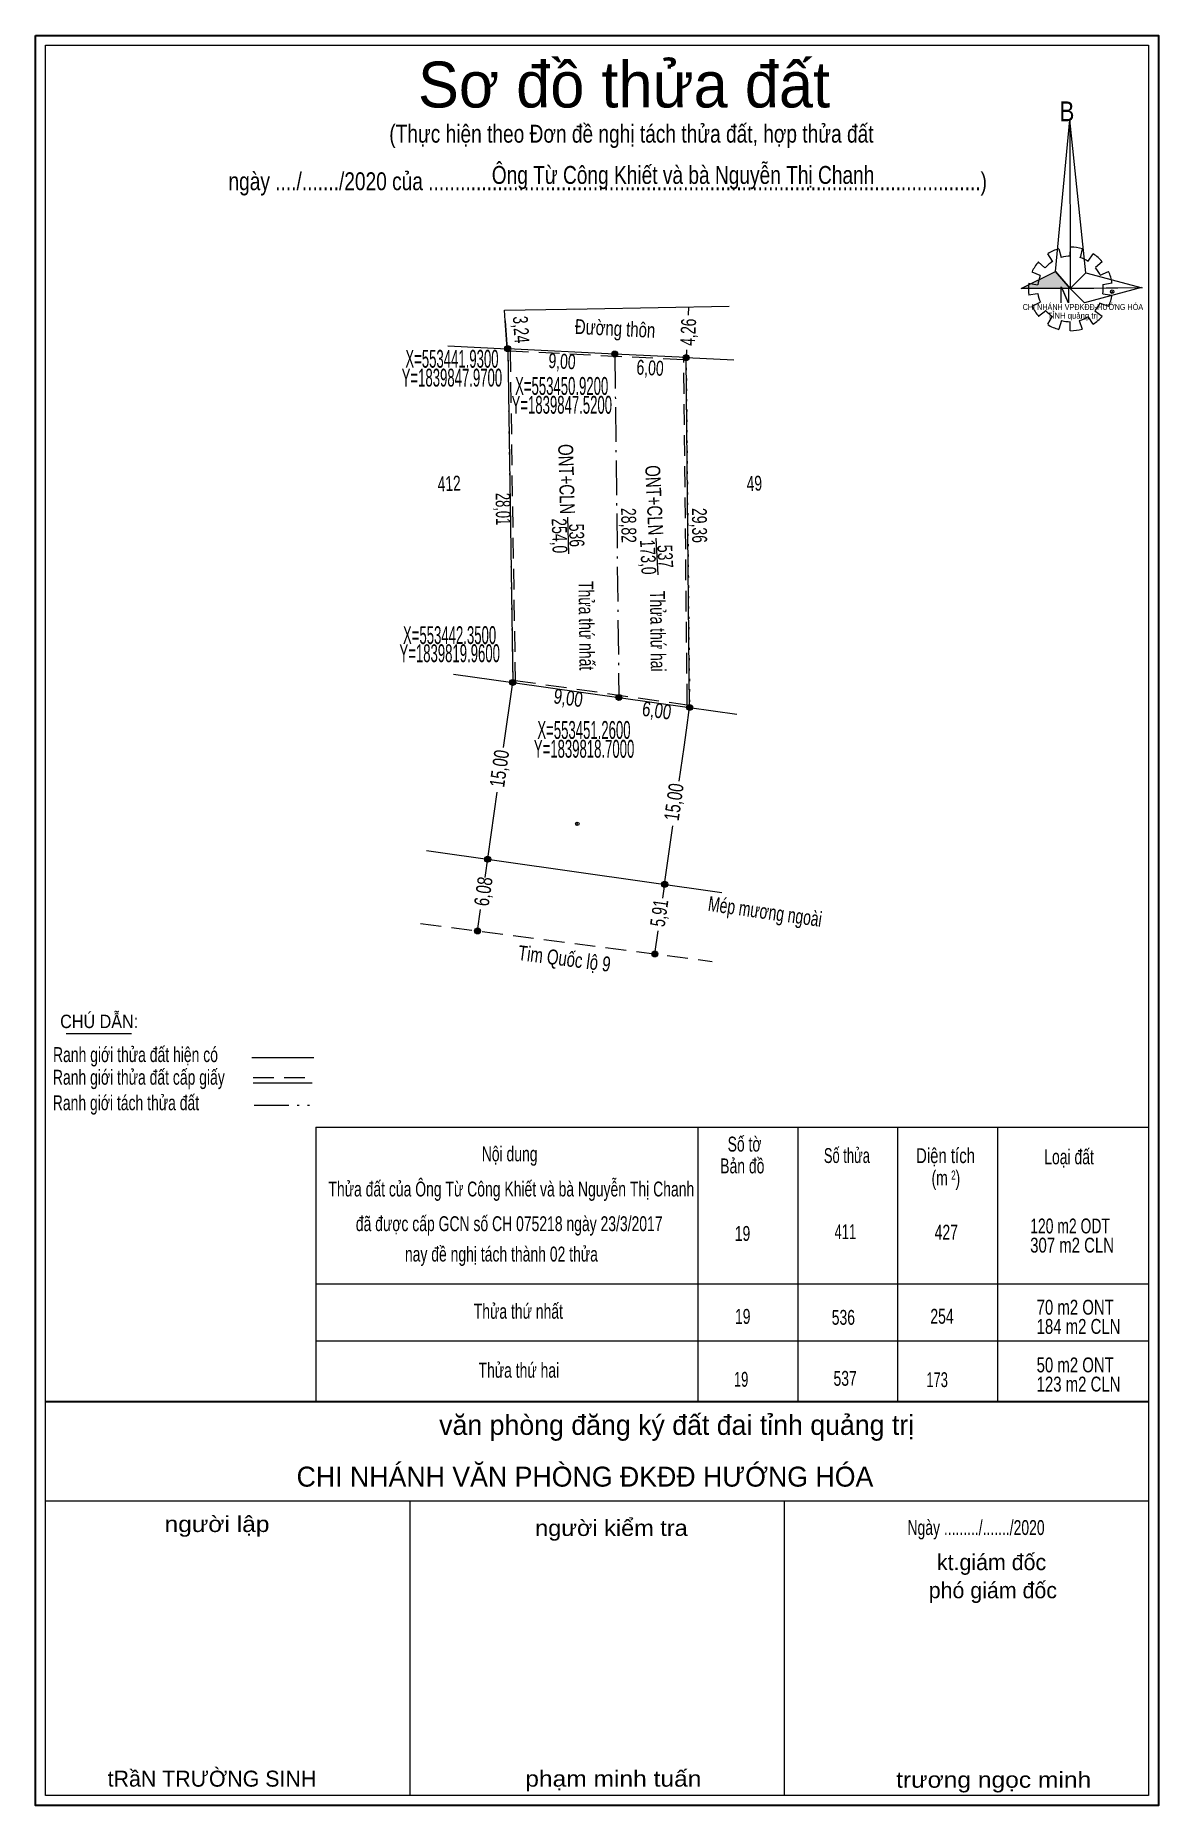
# Model space of a CAD drawing. Header units: metres. Extents: x 553402 to 553497, y 1839726 to 1839874.
import ezdxf
from ezdxf.enums import TextEntityAlignment as Align

# ---------------------------------------------------------------- set-up
doc = ezdxf.new("R2010")
doc.units = ezdxf.units.M
doc.header["$LTSCALE"] = 0.58
doc.header["$PDMODE"] = 32
doc.header["$PDSIZE"] = 0.29
for name, pattern in [('DASH_DOUBLE_DOT', [9.2, 5, -1.2, 0.3, -1.2, 0.3, -1.2]), ('DOT_DASHED', [7.7, 5, -1.2, 0.3, -1.2]), ('DOTTED', [1.5, 0.3, -1.2]), ('MEDIUM_DASHED', [4.5, 3, -1.5])]:
    doc.linetypes.add(name, pattern=pattern)
for name, color, linetype, lineweight in [('1', 7, 'Continuous', 13), ('10', 7, 'DOT_DASHED', 13), ('13', 7, 'Continuous', 13), ('2', 7, 'Continuous', 13), ('22', 7, 'MEDIUM_DASHED', 13), ('23', 7, 'Continuous', 13), ('63', 7, 'Continuous', 13)]:
    doc.layers.add(name, color=color, linetype=linetype, lineweight=lineweight)
doc.layers.add('4', color=7, linetype='Continuous')

msp = doc.modelspace()

# ---------------------------------------------------------------- hatches: boundary and pattern name
at = {"layer": '1'}
for points in [[(553442.18, 1839847.97, 1), (553441.68, 1839847.97, 1)], [(553451.17, 1839847.52, 1), (553450.67, 1839847.52, 1)], [(553451.17, 1839847.52, 1), (553450.67, 1839847.52, 1)], [(553451.17, 1839847.52, 1), (553450.67, 1839847.52, 1)], [(553457.16, 1839847.22, 1), (553456.66, 1839847.22, 1)], [(553442.6, 1839819.96, 1), (553442.1, 1839819.96, 1)], [(553442.6, 1839819.96, 1), (553442.1, 1839819.96, 1)], [(553442.6, 1839819.96, 1), (553442.1, 1839819.96, 1)], [(553451.51, 1839818.7, 1), (553451.01, 1839818.7, 1)], [(553451.51, 1839818.7, 1), (553451.01, 1839818.7, 1)], [(553451.51, 1839818.7, 1), (553451.01, 1839818.7, 1)], [(553457.45, 1839817.86, 1), (553456.95, 1839817.86, 1)], [(553440.5015, 1839805.1203, 1), (553440.0015, 1839805.1203, 1)], [(553455.3597, 1839803.0182, 1), (553454.8597, 1839803.0182, 1)], [(553439.65, 1839799.0993, 1), (553439.15, 1839799.0993, 1)], [(553454.5304, 1839797.1727, 1), (553454.0304, 1839797.1727, 1)]]:
    msp.add_hatch(color=256, dxfattribs=at).paths.add_polyline_path(points)
at = {"layer": '2'}
msp.add_hatch(color=256, dxfattribs=at).paths.add_polyline_path([(553485.04, 1839853.03), (553487.92, 1839854.44), (553489.15, 1839853.03)])

# ---------------------------------------------------------------- linework, layer by layer
at = {"layer": '1'}
for p, q in [((553457.12, 1839851.47), (553457.08, 1839850.78)), ((553436.89, 1839848.22), (553441.89, 1839847.97)), ((553441.89, 1839847.97), (553441.93, 1839847.97)), ((553456.94, 1839847.86), (553456.91, 1839847.22)), ((553437.39, 1839820.66), (553442.35, 1839819.96)), ((553441.58, 1839814.49), (553442.35, 1839819.96)), ((553456.93, 1839815.95), (553457.2, 1839817.86)), ((553457.2, 1839817.86), (553461.16, 1839817.3)), ((553456.73, 1839814.54), (553456.93, 1839815.95)), ((553456.32, 1839811.67), (553456.73, 1839814.54)), ((553440.04, 1839803.6), (553441.05, 1839810.75)), ((553455.1, 1839803.02), (553455.79, 1839807.92)), ((553435.12, 1839805.85), (553459.9, 1839802.34)), ((553454.95, 1839801.86), (553455.11, 1839803.02)), ((553439.4, 1839799.1), (553439.65, 1839800.89)), ((553454.28, 1839797.17), (553454.55, 1839799.1))]:
    msp.add_line(p, q, dxfattribs=at)
at = {"layer": '1', "linetype": 'DOTTED'}
for p, q in [((553441.93, 1839847.97), (553442.35, 1839819.96)), ((553456.91, 1839847.22), (553457.2, 1839817.86))]:
    msp.add_line(p, q, dxfattribs=at)
at = {"layer": '1'}
msp.add_lwpolyline([(553441.89, 1839847.97), (553441.72, 1839850.31), (553441.65, 1839851.2), (553448.6, 1839851.32), (553460.51, 1839851.53)], dxfattribs=at)
at = {"layer": '1', "linetype": 'MEDIUM_DASHED'}
msp.add_lwpolyline([(553457, 1839818.09), (553456.71, 1839847.03), (553442.13, 1839847.76), (553442.55, 1839820.13)], close=True, dxfattribs=at)
at = {"layer": '1'}
for centre in [(553441.93, 1839847.97), (553450.92, 1839847.52), (553450.92, 1839847.52), (553450.92, 1839847.52), (553456.91, 1839847.22), (553442.35, 1839819.96), (553442.35, 1839819.96), (553442.35, 1839819.96), (553451.26, 1839818.7), (553451.26, 1839818.7), (553451.26, 1839818.7), (553457.2, 1839817.86), (553440.2515, 1839805.1203), (553455.1097, 1839803.0182), (553439.4, 1839799.0993), (553454.2804, 1839797.1727)]:
    msp.add_circle(centre, 0.25, dxfattribs=at)
at = {"layer": '10'}
msp.add_line((553450.92, 1839847.52), (553451.26, 1839818.7), dxfattribs=at)
at = {"layer": '10', "linetype": 'Continuous'}
msp.add_lwpolyline([(553457.2, 1839817.86), (553456.91, 1839847.22), (553450.92, 1839847.52), (553441.93, 1839847.97), (553442.35, 1839819.96), (553451.26, 1839818.7)], close=True, dxfattribs=at)
at = {"layer": '13'}
for p, q in [((553446.96, 1839833.84), (553447.04, 1839830.74)), ((553454.37, 1839832.08), (553454.52, 1839828.99))]:
    msp.add_line(p, q, dxfattribs=at)
at = {"layer": '2'}
for p, q in [((553488.19, 1839856.35), (553488.38, 1839855.61)), ((553489.15, 1839855.73), (553489.18, 1839856.49)), ((553490.16, 1839856.35), (553489.98, 1839855.58)), ((553486.46, 1839855.25), (553487.03, 1839854.75)), ((553487.67, 1839855.3), (553487.26, 1839855.92)), ((553490.66, 1839855.3), (553491.07, 1839855.92)), ((553491.83, 1839855.25), (553491.26, 1839854.77)), ((553485.66, 1839853.46), (553486.41, 1839853.34)), ((553486.64, 1839854.1), (553485.95, 1839854.39)), ((553491.67, 1839854.13), (553492.35, 1839854.46)), ((553492.67, 1839853.46), (553491.9, 1839853.34)), ((553486.41, 1839852.58), (553485.66, 1839852.46)), ((553485.95, 1839851.53), (553486.64, 1839851.86)), ((553492.38, 1839851.5), (553491.62, 1839851.79)), ((553491.9, 1839852.58), (553492.67, 1839852.46)), ((553487.1, 1839851.15), (553486.5, 1839850.67)), ((553487.26, 1839850.03), (553487.65, 1839850.69)), ((553488.42, 1839850.34), (553488.19, 1839849.6)), ((553489.91, 1839850.34), (553490.14, 1839849.62)), ((553491.07, 1839850.03), (553490.66, 1839850.67)), ((553491.21, 1839851.15), (553491.83, 1839850.69)), ((553489.15, 1839849.48), (553489.15, 1839850.22)), ((553404.85, 1839790.49), (553410.34, 1839790.49)), ((553420.45, 1839788.48), (553425.65, 1839788.48)), ((553420.56, 1839786.37), (553425.52, 1839786.37)), ((553425.82, 1839782.64), (553495.73, 1839782.64)), ((553425.82, 1839782.64), (553425.82, 1839759.7)), ((553457.89, 1839782.64), (553457.89, 1839759.6)), ((553466.28, 1839782.64), (553466.28, 1839759.6)), ((553474.66, 1839782.64), (553474.66, 1839759.6)), ((553483.04, 1839782.64), (553483.04, 1839759.6)), ((553425.82, 1839769.48), (553495.73, 1839769.48)), ((553425.82, 1839764.71), (553495.73, 1839764.71)), ((553402.28, 1839758.79), (553402.28, 1839725.7)), ((553403.12, 1839751.29), (553495.73, 1839751.29)), ((553433.71, 1839751.29), (553433.71, 1839726.54)), ((553465.13, 1839751.29), (553465.13, 1839726.54))]:
    msp.add_line(p, q, dxfattribs=at)
at = {"layer": '2', "linetype": 'MEDIUM_DASHED'}
msp.add_line((553420.56, 1839786.81), (553425.6, 1839786.81), dxfattribs=at)
at = {"layer": '2', "linetype": 'DASH_DOUBLE_DOT'}
msp.add_line((553420.65, 1839784.48), (553425.39, 1839784.48), dxfattribs=at)
at = {"layer": '2', "lineweight": 35}
msp.add_line((553403.12, 1839759.6), (553495.73, 1839759.6), dxfattribs=at)
msp.add_lwpolyline([(553402.28, 1839874.26), (553496.57, 1839874.26), (553496.57, 1839725.71), (553402.28, 1839725.71)], close=True, dxfattribs=at)
at = {"layer": '2'}
for points in [[(553402.28, 1839725.7), (553402.28, 1839874.25), (553496.56, 1839874.25), (553496.56, 1839725.7)], [(553402.28, 1839725.7), (553402.28, 1839874.25), (553496.56, 1839874.25), (553496.56, 1839725.7)], [(553403.12, 1839873.43), (553495.73, 1839873.43), (553495.73, 1839726.55), (553403.12, 1839726.55)], [(553489.11, 1839867.18), (553489.15, 1839853.03), (553487.92, 1839854.44)], [(553489.11, 1839867.18), (553489.15, 1839853.03), (553490.46, 1839854.34)], [(553485.04, 1839853.03), (553487.92, 1839854.44), (553489.15, 1839853.03)], [(553495.19, 1839853.08), (553489.15, 1839853.03), (553490.46, 1839854.34)], [(553495.14, 1839853.1), (553490.34, 1839851.81), (553489.15, 1839853.03)]]:
    msp.add_lwpolyline(points, close=True, dxfattribs=at)
for centre, major_axis, start_param, end_param in [((553489.1656, 1839852.982), (3.5253, 0), 1.84955988, 2.13900916), ((553489.1656, 1839852.982), (3.5253, 0), 1.27924208, 1.56332225), ((553489.1656, 1839852.982), (3.5253, 0), 2.43958176, 2.72400246), ((553489.1656, 1839852.982), (2.7628, 0), 2.13373541, 2.44496261), ((553489.1656, 1839852.982), (2.7628, 0), 1.56985589, 1.85611068), ((553489.1656, 1839852.982), (2.7628, 0), 1.00270906, 1.2755622), ((553489.1656, 1839852.982), (3.5253, 0), 0.71056237, 0.99687234), ((553489.1656, 1839852.982), (2.7628, 0), 0.42678376, 0.70646463), ((553489.1656, 1839852.982), (3.5253, 0), 3.00667928, 3.29139349), ((553489.1656, 1839852.982), (2.7628, 0), 2.72368549, 3.01515824), ((553489.1656, 1839852.982), (2.7628, 0), 6.13558388, 6.41618463), ((553489.1656, 1839852.982), (3.5253, 0), 0.1390515, 0.43393316), ((553489.1656, 1839852.982), (2.7628, 0), 3.28229955, 3.56105054), ((553489.1656, 1839852.982), (2.7628, 0), 5.56137327, 5.83951437), ((553489.1656, 1839852.982), (3.5253, 0), 5.85230288, 6.13839648), ((553489.1656, 1839852.982), (3.5253, 0), 3.56988637, 3.85691866), ((553489.1656, 1839852.982), (2.7628, 0), 3.86077574, 4.13258255), ((553489.1656, 1839852.982), (2.7628, 0), 4.43854677, 4.71314001), ((553489.1656, 1839852.982), (2.7628, 0), 4.99087134, 5.28933161), ((553489.1656, 1839852.982), (3.5253, 0), 5.28561416, 5.56798705), ((553489.1454, 1839852.9611), (3.5253, 0), 4.1470906, 4.43659307), ((553489.1656, 1839852.982), (3.5253, 0), 4.71301008, 4.99761054)]:
    msp.add_ellipse(centre, major_axis=major_axis, ratio=0.995001, start_param=start_param, end_param=end_param, dxfattribs=at)
msp.add_point((553492.67, 1839852.75), dxfattribs=at)
at = {"layer": '22'}
msp.add_line((553434.61, 1839799.72), (553459.1, 1839796.55), dxfattribs=at)
at = {"layer": '23'}
for p, q in [((553441.65, 1839851.2), (553448.6, 1839851.32)), ((553441.65, 1839851.2), (553448.6, 1839851.32)), ((553441.72, 1839850.31), (553441.89, 1839847.97)), ((553441.72, 1839850.31), (553441.89, 1839847.97))]:
    msp.add_line(p, q, dxfattribs=at)
at = {"layer": '63'}
msp.add_line((553456.91, 1839847.22), (553460.92, 1839847.02), dxfattribs=at)
msp.add_point((553447.77, 1839808.09), dxfattribs=at)

# ---------------------------------------------------------------- texts
at = {"layer": '1'}
for s, rotation, width, p in [('3,24', 274.249, 0.7, (553442.4372, 1839849.5263)), ('Đường thôn', 357.134, 0.75, (553450.9138, 1839849.0431)), ('4,26', 87.171, 0.7, (553457.6973, 1839849.3292)), ('9,00', 357.134, 0.7, (553446.4638, 1839846.2917)), ('6,00', 357.133, 0.7, (553453.8537, 1839845.7417)), ('28,01', 270.859, 0.65, (553440.9312, 1839834.4994)), ('28,82', 270.676, 0.7, (553451.4673, 1839833.1274)), ('29,36', 270.566, 0.7, (553457.4045, 1839833.1262)), ('Thửa thứ nhất', 270.676, 0.7, (553447.9129, 1839824.7174)), ('Thửa thứ hai', 270.676, 0.7, (553453.9088, 1839824.2474)), ('9,00', 351.951, 0.75, (553446.9275, 1839818.0492)), ('6,00', 351.951, 0.75, (553454.3575, 1839816.9992)), ('15,00', 81.946, 0.75, (553441.8476, 1839812.6474)), ('15,00', 81.946, 0.75, (553456.4976, 1839809.8374)), ('6,08', 81.925, 0.75, (553440.4992, 1839802.3322)), ('5,91', 81.925, 0.7, (553455.2635, 1839800.5222)), ('Mép mương ngoài', 351.942, 0.7, (553463.4474, 1839800.118)), ('Tim Quốc lộ 9', 352.624, 0.75, (553446.6098, 1839796.1716))]:
    msp.add_text(s, height=1.25, rotation=rotation, dxfattribs=dict(at, width=width)).set_placement(p, align=Align.CENTER)
at = {"layer": '1', "width": 0.55}
for s, p in [('X=553441.9300', (553437.25, 1839846.37)), ('Y=1839847.9700', (553437.245, 1839844.79)), ('X=553450.9200', (553446.46, 1839844.09)), ('Y=1839847.5200', (553446.47, 1839842.51)), ('X=553442.3500', (553437.05, 1839823.18)), ('Y=1839819.9600', (553437.06, 1839821.66)), ('X=553451.2600', (553448.33, 1839815.22)), ('Y=1839818.7000', (553448.34, 1839813.64))]:
    msp.add_text(s, height=1.5, dxfattribs=at).set_placement(p, align=Align.CENTER)
at = {"layer": '13', "width": 0.7}
for s, rotation, p in [('536', 271.596, (553447.0974, 1839832.2874)), ('537', 272.672, (553454.5358, 1839830.5091))]:
    msp.add_text(s, height=1.25, rotation=rotation, dxfattribs=at).set_placement(p, align=Align.CENTER)
at = {"layer": '2'}
msp.add_text('Sơ đồ thửa đất', height=3.851, dxfattribs=at).set_placement((553451.695, 1839868.21), align=Align.CENTER)
for s, height, width, p in [('B', 1.66, 0.85, (553488.24, 1839867.06)), ('CHI NHÁNH VPĐKĐĐ-HƯỚNG HÓA', 0.4955, 0.8, (553485.16, 1839851.22)), ('N', 1.379, 0.75, (553488.2, 1839851.8)), ('TỈNH quảng trị', 0.5102, 0.95, (553487.25, 1839850.49)), ('CHÚ DẪN:', 1.126, 0.9, (553404.36, 1839790.95)), ('Ranh giới thửa đất hiện có', 1.25, 0.7, (553403.76, 1839788.1)), ('Ranh giới thửa đất cấp giấy', 1.25, 0.7, (553403.75, 1839786.2)), ('Ranh giới tách thửa đất', 1.25, 0.7, (553403.74, 1839784.06)), ('Số tờ', 1.25, 0.7, (553460.39, 1839780.59)), ('Nội dung', 1.25, 0.7, (553439.75, 1839779.77)), ('Số thửa', 1.25, 0.65, (553468.47, 1839779.63)), ('Diện tích', 1.25, 0.75, (553476.21, 1839779.62)), ('Loại đất', 1.25, 0.7, (553486.97, 1839779.52)), ('Bản đồ', 1.25, 0.7, (553459.77, 1839778.76)), ('(m  )', 1.25, 0.7, (553477.51, 1839777.75)), ('2', 0.7764, 0.65, (553479.16, 1839778.22)), ('Thửa đất của Ông Từ Công Khiết và bà Nguyễn Thị Chanh', 1.25, 0.7, (553426.88, 1839776.82)), ('đã được cấp GCN số CH 075218 ngày 23/3/2017', 1.25, 0.7, (553429.18, 1839773.91)), ('411', 1.25, 0.65, (553469.37, 1839773.24)), ('427', 1.25, 0.7, (553477.77, 1839773.2)), ('120 m2 ODT', 1.25, 0.7, (553485.79, 1839773.72)), ('19', 1.25, 0.7, (553460.99, 1839773.09)), ('307 m2 CLN', 1.25, 0.75, (553485.79, 1839772.11)), ('nay đề nghị tách thành 02 thửa', 1.25, 0.7, (553433.3, 1839771.36)), ('Thửa thứ nhất', 1.25, 0.7, (553439.08, 1839766.56)), ('19', 1.25, 0.7, (553461.01, 1839766.13)), ('536', 1.25, 0.7, (553469.13, 1839766.05)), ('254', 1.25, 0.7, (553477.41, 1839766.14)), ('70 m2 ONT', 1.25, 0.75, (553486.33, 1839766.9)), ('184 m2 CLN', 1.25, 0.75, (553486.33, 1839765.29)), ('Thửa thứ hai', 1.25, 0.7, (553439.48, 1839761.61)), ('50 m2 ONT', 1.25, 0.75, (553486.33, 1839762.06)), ('19', 1.25, 0.65, (553460.92, 1839760.85)), ('537', 1.25, 0.7, (553469.28, 1839760.93)), ('173', 1.25, 0.65, (553477.07, 1839760.82)), ('123 m2 CLN', 1.25, 0.75, (553486.33, 1839760.45))]:
    msp.add_text(s, height=height, dxfattribs=dict(at, width=width)).set_placement(p)
for s, height, width, p in [('(Thực hiện theo Đơn đề nghị tách thửa đất, hợp thửa đất', 1.5, 0.8, (553452.315, 1839865.26)), ('Ông Từ Công Khiết và bà Nguyễn Thị Chanh', 1.5, 0.8, (553456.65, 1839861.8)), ('ngày ..../......./2020 của ........................................................................................................)', 1.5, 0.8, (553450.325, 1839861.27)), ('Ngày ........./......./2020', 1.25, 0.7, (553481.245, 1839748.41))]:
    msp.add_text(s, height=height, dxfattribs=dict(at, width=width)).set_placement(p, align=Align.CENTER)
for s, rotation, width, p in [('ONT+CLN', 271.596, 0.75, (553446.3265, 1839834.0648)), ('412', 2.672, 0.7, (553438.0217, 1839836.0729)), ('ONT+CLN', 272.672, 0.75, (553453.7396, 1839832.2783)), ('49', 2.672, 0.7, (553463.3117, 1839836.0717))]:
    msp.add_text(s, height=1.25, rotation=rotation, dxfattribs=dict(at, width=width)).set_placement(p, align=Align.RIGHT)
for s, height, p in [('văn phòng đăng ký đất đai tỉnh quảng trị', 1.676, (553476.05, 1839756.81)), ('CHI NHÁNH VĂN PHÒNG ĐKĐĐ HƯỚNG HÓA', 1.676, (553472.62, 1839752.47)), ('kt.giám đốc', 1.341, (553487.13, 1839745.46)), ('phó giám đốc', 1.341, (553488.04, 1839743.1)), ('tRầN TRƯỜNG SINH', 1.341, (553425.86, 1839727.29))]:
    msp.add_text(s, height=height, dxfattribs=at).set_placement(p, align=Align.RIGHT)
for s, width, p in [('người lập', 1.15, (553421.93, 1839748.66)), ('người kiểm tra', 1.1, (553457.04, 1839748.33)), ('phạm minh tuấn', 1.15, (553458.19, 1839727.29)), ('trương ngọc minh', 1.15, (553490.91, 1839727.2))]:
    msp.add_text(s, height=1.341, dxfattribs=dict(at, width=width)).set_placement(p, align=Align.RIGHT)
at = {"layer": '4', "width": 0.7}
for s, rotation, p in [('254,0', 271.596, (553445.6612, 1839832.2524)), ('173,0', 272.672, (553453.0996, 1839830.4491))]:
    msp.add_text(s, height=1.25, rotation=rotation, dxfattribs=at).set_placement(p, align=Align.CENTER)

doc.saveas('drawing.dxf')
